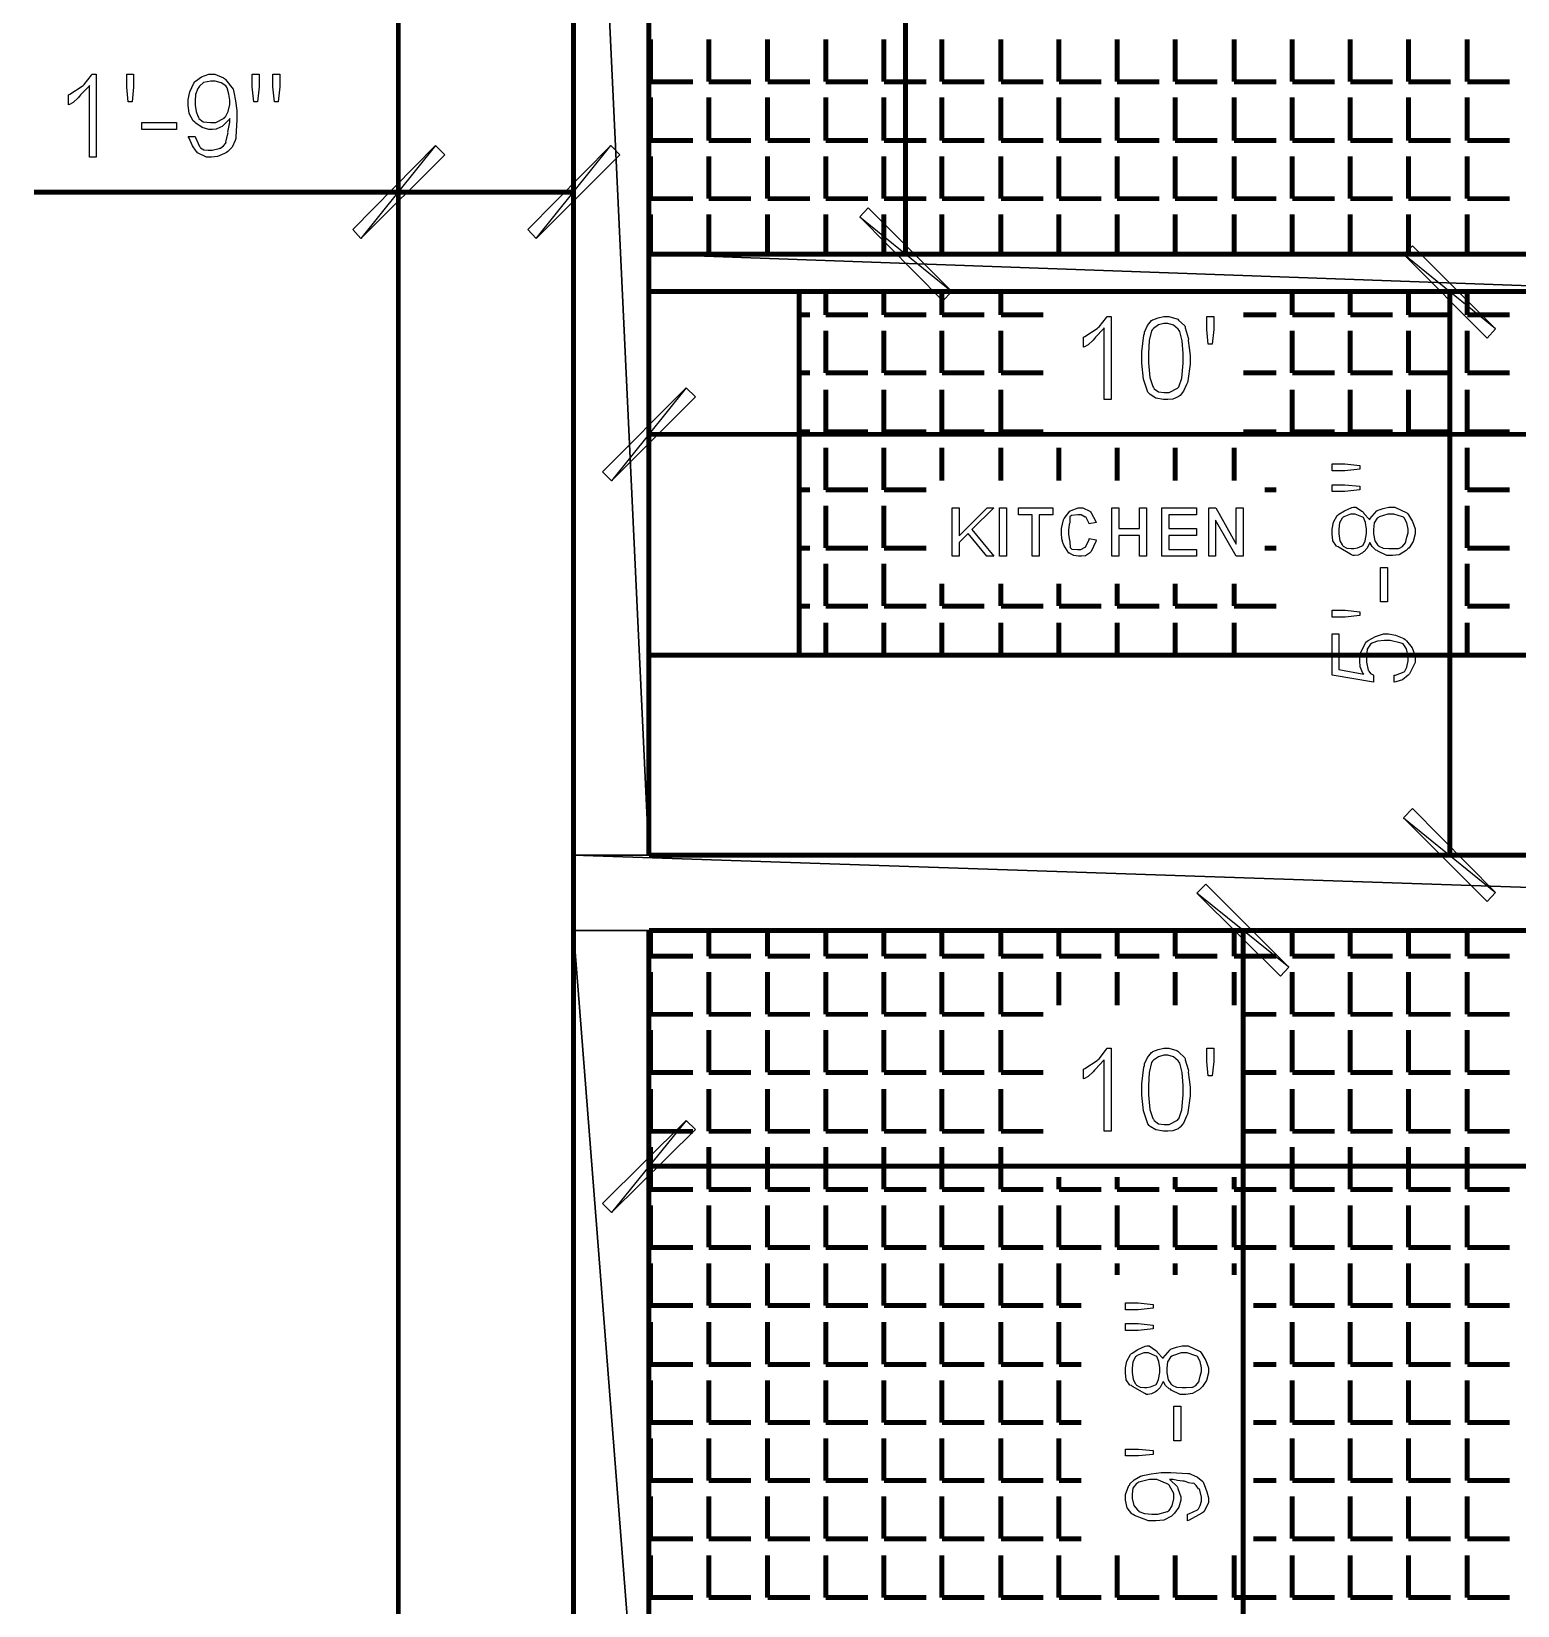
# Model space of a CAD drawing. Extents: x 0.3 to 7.8, y 0.3 to 11.5.
# Drawn here: x 0.265 to 3.249, y 5.433 to 8.594 of the extents above; entities that cross this region are included whole.
import ezdxf

# ---------------------------------------------------------------- set-up
doc = ezdxf.new("R2010")
doc.units = 0
doc.layers.get('0').update_dxf_attribs({"linetype": 'CONTINUOUS'})

msp = doc.modelspace()

# ---------------------------------------------------------------- linework, layer by layer
at = {"color": 5, "const_width": 0.01}
msp.add_lwpolyline([(1.00168, 1.66), (7.03668, 1.66), (7.03668, 10.7116), (1.00168, 10.7116), (1.00168, 1.66)], close=True, dxfattribs=at)
for points in [[(6.63336, 2.11333), (6.63336, 10.3083), (1.35335, 10.3083), (1.35335, 2.11333)], [(6.48335, 10.1583), (1.50499, 10.1583), (1.50499, 6.94)], [(3.59169, 8.14665), (1.50499, 8.14665)], [(3.51665, 8.07167), (1.50499, 8.07167)], [(3.51665, 7.34169), (1.50499, 7.34169)], [(3.51665, 6.94), (1.50499, 6.94)], [(1.50499, 6.78836), (1.50499, 4.85335)], [(3.51665, 6.78836), (1.50499, 6.78836)]]:
    msp.add_lwpolyline(points, dxfattribs=at)
at = {"color": 92}
for points in [[(1.35335, 10.1583), (1.50499, 6.94), (1.35335, 6.94), (1.35335, 10.1583)], [(1.35335, 10.1583), (1.50499, 10.1583), (1.50499, 6.94), (1.35335, 10.1583)], [(1.50499, 8.14665), (3.59169, 8.07167), (1.50499, 8.07167), (1.50499, 8.14665)], [(1.50499, 8.14665), (3.59169, 8.14665), (3.59169, 8.07167), (1.50499, 8.14665)], [(1.35335, 6.94), (5.83003, 6.78836), (1.35335, 6.78836), (1.35335, 6.94)], [(1.35335, 6.94), (5.83003, 6.94), (5.83003, 6.78836), (1.35335, 6.94)], [(1.35335, 6.78836), (1.50499, 4.85335), (1.35335, 4.85335), (1.35335, 6.78836)], [(1.35335, 6.78836), (1.50499, 6.78836), (1.50499, 4.85335), (1.35335, 6.78836)]]:
    msp.add_lwpolyline(points, close=True, dxfattribs=at)
at = {"color": 0, "const_width": 0.01}
for points in [[(2.02001, 10.1583), (2.02001, 8.14665)], [(1.00168, 8.34668), (1.00168, 8.20503)], [(1.35335, 8.34668), (1.35335, 8.20503)], [(1.35335, 8.27165), (1.00168, 8.27165), (0.270019, 8.27165)], [(2.44336, 8.14665), (1.95335, 8.14665)], [(1.80664, 7.34169), (1.80664, 8.07167)], [(2.28168, 8.07167), (3.18001, 8.07167)], [(3.11333, 6.94), (3.11333, 8.07167)], [(1.50499, 7.64833), (1.50499, 7.85167)], [(1.50499, 7.785), (3.51665, 7.785)], [(2.24001, 6.94), (3.18001, 6.94)], [(2.69835, 4.85335), (2.69835, 6.78836)], [(1.50499, 6.315), (3.51665, 6.315)]]:
    msp.add_lwpolyline(points, dxfattribs=at)
at = {"color": 6, "const_width": 0.01}
for points in [[(1.50836, 8.49333), (1.50836, 8.57835)], [(1.625, 8.49333), (1.625, 8.57835)], [(1.74333, 8.49333), (1.74333, 8.57835)], [(1.86003, 8.49333), (1.86003, 8.57835)], [(1.97667, 8.49333), (1.97667, 8.57835)], [(2.09332, 8.49333), (2.09332, 8.57835)], [(2.21164, 8.49333), (2.21164, 8.57835)], [(2.32835, 8.49333), (2.32835, 8.57835)], [(2.44499, 8.49333), (2.44499, 8.57835)], [(2.56168, 8.49333), (2.56168, 8.57835)], [(2.68001, 8.49333), (2.68001, 8.57835)], [(2.79665, 8.49333), (2.79665, 8.57835)], [(2.91336, 8.49333), (2.91336, 8.57835)], [(3.03, 8.49333), (3.03, 8.57835)], [(3.14833, 8.49333), (3.14833, 8.57835)], [(1.50836, 8.49333), (1.59332, 8.49333)], [(1.625, 8.49333), (1.71001, 8.49333)], [(1.74333, 8.49333), (1.82835, 8.49333)], [(1.86003, 8.49333), (1.94499, 8.49333)], [(1.97667, 8.49333), (2.06168, 8.49333)], [(2.09332, 8.49333), (2.17833, 8.49333)], [(2.21164, 8.49333), (2.29665, 8.49333)], [(2.32835, 8.49333), (2.41336, 8.49333)], [(2.44499, 8.49333), (2.53, 8.49333)], [(2.56168, 8.49333), (2.64665, 8.49333)], [(2.68001, 8.49333), (2.76497, 8.49333)], [(2.79665, 8.49333), (2.88167, 8.49333)], [(2.91336, 8.49333), (2.99832, 8.49333)], [(3.03, 8.49333), (3.11501, 8.49333)], [(3.14833, 8.49333), (3.23335, 8.49333)], [(1.50836, 8.375), (1.50836, 8.46164)], [(1.625, 8.375), (1.625, 8.46164)], [(1.74333, 8.375), (1.74333, 8.46164)], [(1.86003, 8.375), (1.86003, 8.46164)], [(1.97667, 8.375), (1.97667, 8.46164)], [(2.09332, 8.375), (2.09332, 8.46164)], [(2.21164, 8.375), (2.21164, 8.46164)], [(2.32835, 8.375), (2.32835, 8.46164)], [(2.44499, 8.375), (2.44499, 8.46164)], [(2.56168, 8.375), (2.56168, 8.46164)], [(2.68001, 8.375), (2.68001, 8.46164)], [(2.79665, 8.375), (2.79665, 8.46164)], [(2.91336, 8.375), (2.91336, 8.46164)], [(3.03, 8.375), (3.03, 8.46164)], [(3.14833, 8.375), (3.14833, 8.46164)], [(1.50836, 8.375), (1.59332, 8.375)], [(1.625, 8.375), (1.71001, 8.375)], [(1.74333, 8.375), (1.82835, 8.375)], [(1.86003, 8.375), (1.94499, 8.375)], [(1.97667, 8.375), (2.06168, 8.375)], [(2.09332, 8.375), (2.17833, 8.375)], [(2.21164, 8.375), (2.29665, 8.375)], [(2.32835, 8.375), (2.41336, 8.375)], [(2.44499, 8.375), (2.53, 8.375)], [(2.56168, 8.375), (2.64665, 8.375)], [(2.68001, 8.375), (2.76497, 8.375)], [(2.79665, 8.375), (2.88167, 8.375)], [(2.91336, 8.375), (2.99832, 8.375)], [(3.03, 8.375), (3.11501, 8.375)], [(3.14833, 8.375), (3.23335, 8.375)], [(1.50836, 8.25836), (1.50836, 8.34332)], [(1.625, 8.25836), (1.625, 8.34332)], [(1.74333, 8.25836), (1.74333, 8.34332)], [(1.86003, 8.25836), (1.86003, 8.34332)], [(1.97667, 8.25836), (1.97667, 8.34332)], [(2.09332, 8.25836), (2.09332, 8.34332)], [(2.21164, 8.25836), (2.21164, 8.34332)], [(2.32835, 8.25836), (2.32835, 8.34332)], [(2.44499, 8.25836), (2.44499, 8.34332)], [(2.56168, 8.25836), (2.56168, 8.34332)], [(2.68001, 8.25836), (2.68001, 8.34332)], [(2.79665, 8.25836), (2.79665, 8.34332)], [(2.91336, 8.25836), (2.91336, 8.34332)], [(3.03, 8.25836), (3.03, 8.34332)], [(3.14833, 8.25836), (3.14833, 8.34332)], [(1.50836, 8.25836), (1.59332, 8.25836)], [(1.625, 8.25836), (1.71001, 8.25836)], [(1.74333, 8.25836), (1.82835, 8.25836)], [(1.86003, 8.25836), (1.94499, 8.25836)], [(1.97667, 8.25836), (2.06168, 8.25836)], [(2.09332, 8.25836), (2.17833, 8.25836)], [(2.21164, 8.25836), (2.29665, 8.25836)], [(2.32835, 8.25836), (2.41336, 8.25836)], [(2.44499, 8.25836), (2.53, 8.25836)], [(2.56168, 8.25836), (2.64665, 8.25836)], [(2.68001, 8.25836), (2.76497, 8.25836)], [(2.79665, 8.25836), (2.88167, 8.25836)], [(2.91336, 8.25836), (2.99832, 8.25836)], [(3.03, 8.25836), (3.11501, 8.25836)], [(3.14833, 8.25836), (3.23335, 8.25836)], [(1.50836, 8.14665), (1.50836, 8.22667)], [(1.625, 8.14665), (1.625, 8.22667)], [(1.74333, 8.14665), (1.74333, 8.22667)], [(1.86003, 8.14665), (1.86003, 8.22667)], [(1.97667, 8.14665), (1.97667, 8.22667)], [(2.09332, 8.14665), (2.09332, 8.22667)], [(2.21164, 8.14665), (2.21164, 8.22667)], [(2.32835, 8.14665), (2.32835, 8.22667)], [(2.44499, 8.14665), (2.44499, 8.22667)], [(2.56168, 8.14665), (2.56168, 8.22667)], [(2.68001, 8.14665), (2.68001, 8.22667)], [(2.79665, 8.14665), (2.79665, 8.22667)], [(2.91336, 8.14665), (2.91336, 8.22667)], [(3.03, 8.14665), (3.03, 8.22667)], [(3.14833, 8.14665), (3.14833, 8.22667)], [(1.86003, 8.02501), (1.86003, 8.07167)], [(1.97667, 8.02501), (1.97667, 8.07167)], [(2.09332, 8.02501), (2.09332, 8.07167)], [(2.21164, 8.02501), (2.21164, 8.07167)], [(2.79665, 8.02501), (2.79665, 8.07167)], [(2.91336, 8.02501), (2.91336, 8.07167)], [(3.03, 8.02501), (3.03, 8.07167)], [(3.14833, 8.02501), (3.14833, 8.07167)], [(1.80664, 8.02501), (1.82835, 8.02501)], [(1.86003, 8.02501), (1.94499, 8.02501)], [(1.97667, 8.02501), (2.06168, 8.02501)], [(2.09332, 8.02501), (2.17833, 8.02501)], [(2.21164, 8.02501), (2.29665, 8.02501)], [(2.69835, 8.02501), (2.76497, 8.02501)], [(2.79665, 8.02501), (2.88167, 8.02501)], [(2.91336, 8.02501), (2.99832, 8.02501)], [(3.03, 8.02501), (3.11501, 8.02501)], [(3.14833, 8.02501), (3.23335, 8.02501)], [(1.86003, 7.90831), (1.86003, 7.99333)], [(1.97667, 7.90831), (1.97667, 7.99333)], [(2.09332, 7.90831), (2.09332, 7.99333)], [(2.21164, 7.90831), (2.21164, 7.99333)], [(2.79665, 7.90831), (2.79665, 7.99333)], [(2.91336, 7.90831), (2.91336, 7.99333)], [(3.03, 7.90831), (3.03, 7.99333)], [(3.14833, 7.90831), (3.14833, 7.99333)], [(1.80664, 7.90831), (1.82835, 7.90831)], [(1.86003, 7.90831), (1.94499, 7.90831)], [(1.97667, 7.90831), (2.06168, 7.90831)], [(2.09332, 7.90831), (2.17833, 7.90831)], [(2.21164, 7.90831), (2.29665, 7.90831)], [(2.69835, 7.90831), (2.76497, 7.90831)], [(2.79665, 7.90831), (2.88167, 7.90831)], [(2.91336, 7.90831), (2.99832, 7.90831)], [(3.03, 7.90831), (3.11501, 7.90831)], [(3.14833, 7.90831), (3.23335, 7.90831)], [(1.86003, 7.78999), (1.86003, 7.875)], [(1.97667, 7.78999), (1.97667, 7.875)], [(2.09332, 7.78999), (2.09332, 7.875)], [(2.21164, 7.78999), (2.21164, 7.875)], [(2.79665, 7.78999), (2.79665, 7.875)], [(2.91336, 7.78999), (2.91336, 7.875)], [(3.03, 7.78999), (3.03, 7.875)], [(3.14833, 7.78999), (3.14833, 7.875)], [(1.80664, 7.78999), (1.82835, 7.78999)], [(1.86003, 7.78999), (1.94499, 7.78999)], [(1.97667, 7.78999), (2.06168, 7.78999)], [(2.09332, 7.78999), (2.17833, 7.78999)], [(2.21164, 7.78999), (2.29665, 7.78999)], [(2.69835, 7.78999), (2.76497, 7.78999)], [(2.79665, 7.78999), (2.88167, 7.78999)], [(2.91336, 7.78999), (2.99832, 7.78999)], [(3.03, 7.78999), (3.11501, 7.78999)], [(3.14833, 7.78999), (3.23335, 7.78999)], [(1.86003, 7.67333), (1.86003, 7.75836)], [(1.97667, 7.67333), (1.97667, 7.75836)], [(2.09332, 7.69168), (2.09332, 7.75836)], [(2.21164, 7.69168), (2.21164, 7.75836)], [(2.32835, 7.69168), (2.32835, 7.75836)], [(2.44499, 7.69168), (2.44499, 7.75836)], [(2.56168, 7.69168), (2.56168, 7.75836)], [(2.68001, 7.69168), (2.68001, 7.75836)], [(3.14833, 7.67333), (3.14833, 7.75836)], [(1.80664, 7.67333), (1.82835, 7.67333)], [(1.86003, 7.67333), (1.94499, 7.67333)], [(1.97667, 7.67333), (2.06168, 7.67333)], [(2.74164, 7.67333), (2.76497, 7.67333)], [(3.14833, 7.67333), (3.23335, 7.67333)], [(1.86003, 7.55664), (1.86003, 7.64165)], [(1.97667, 7.55664), (1.97667, 7.64165)], [(3.14833, 7.55664), (3.14833, 7.64165)], [(1.80664, 7.55664), (1.82835, 7.55664)], [(1.86003, 7.55664), (1.94499, 7.55664)], [(1.97667, 7.55664), (2.06168, 7.55664)], [(2.74164, 7.55664), (2.76497, 7.55664)], [(3.14833, 7.55664), (3.23335, 7.55664)], [(1.86003, 7.44), (1.86003, 7.52501)], [(1.97667, 7.44), (1.97667, 7.52501)], [(3.14833, 7.44), (3.14833, 7.52501)], [(2.09332, 7.44), (2.09332, 7.48503)], [(2.21164, 7.44), (2.21164, 7.48503)], [(2.32835, 7.44), (2.32835, 7.48503)], [(2.44499, 7.44), (2.44499, 7.48503)], [(2.56168, 7.44), (2.56168, 7.48503)], [(2.68001, 7.44), (2.68001, 7.48503)], [(1.80664, 7.44), (1.82835, 7.44)], [(1.86003, 7.44), (1.94499, 7.44)], [(1.97667, 7.44), (2.06168, 7.44)], [(2.09332, 7.44), (2.17833, 7.44)], [(2.21164, 7.44), (2.29665, 7.44)], [(2.32835, 7.44), (2.41336, 7.44)], [(2.44499, 7.44), (2.53, 7.44)], [(2.56168, 7.44), (2.64665, 7.44)], [(2.68001, 7.44), (2.76497, 7.44)], [(3.14833, 7.44), (3.23335, 7.44)], [(1.86003, 7.34169), (1.86003, 7.40668)], [(1.97667, 7.34169), (1.97667, 7.40668)], [(2.09332, 7.34169), (2.09332, 7.40668)], [(2.21164, 7.34169), (2.21164, 7.40668)], [(2.32835, 7.34169), (2.32835, 7.40668)], [(2.44499, 7.34169), (2.44499, 7.40668)], [(2.56168, 7.34169), (2.56168, 7.40668)], [(2.68001, 7.34169), (2.68001, 7.40668)], [(3.14833, 7.34169), (3.14833, 7.40668)]]:
    msp.add_lwpolyline(points, dxfattribs=at)
at = {"color": 0}
for points in [[(0.395074, 8.34169), (0.381185, 8.34169), (0.381185, 8.48535), (0.379883, 8.48383), (0.363444, 8.46669), (0.361436, 8.46431), (0.358724, 8.46104), (0.34885, 8.45156), (0.341146, 8.44754), (0.339518, 8.44694), (0.339518, 8.46669), (0.342285, 8.46804), (0.366536, 8.48415), (0.368599, 8.486), (0.370551, 8.48747), (0.385308, 8.50657), (0.386176, 8.50836), (0.395074, 8.50836), (0.395074, 8.34169)], [(0.45931, 8.45281), (0.456272, 8.4821), (0.456272, 8.50836), (0.470161, 8.50836), (0.470161, 8.4821), (0.466906, 8.45281), (0.45931, 8.45281)], [(0.579915, 8.38336), (0.593804, 8.38336), (0.594239, 8.38097), (0.602539, 8.36322), (0.603787, 8.36208), (0.604167, 8.36046), (0.610894, 8.35639), (0.619683, 8.35558), (0.622667, 8.35558), (0.627875, 8.35558), (0.641656, 8.35906), (0.6435, 8.35969), (0.64464, 8.36008), (0.650933, 8.36421), (0.655436, 8.36985), (0.655653, 8.37099), (0.655328, 8.37207), (0.659451, 8.38829), (0.659993, 8.39031), (0.659614, 8.39176), (0.661079, 8.40175), (0.663249, 8.41189), (0.663249, 8.41525), (0.663249, 8.41525), (0.663249, 8.41851), (0.663249, 8.4196), (0.662272, 8.41726), (0.649251, 8.4044), (0.647624, 8.40332), (0.644911, 8.40181), (0.635688, 8.398), (0.628526, 8.39725), (0.626139, 8.39725), (0.621474, 8.39725), (0.607531, 8.40099), (0.595378, 8.40972), (0.593153, 8.41222), (0.589844, 8.41465), (0.581543, 8.42964), (0.579915, 8.4464), (0.579915, 8.45193), (0.579915, 8.45725), (0.583171, 8.47319), (0.590929, 8.49018), (0.593153, 8.49274), (0.594239, 8.49436), (0.606392, 8.50293), (0.621365, 8.50836), (0.626357, 8.50836), (0.632975, 8.50836), (0.650825, 8.50114), (0.652832, 8.49968), (0.654514, 8.49783), (0.669814, 8.47803), (0.670844, 8.47537), (0.671224, 8.472), (0.674588, 8.45486), (0.677137, 8.43576), (0.677137, 8.42936), (0.677137, 8.41689), (0.67551, 8.3826), (0.675185, 8.37944), (0.673828, 8.37554), (0.667969, 8.36193), (0.659125, 8.35286), (0.656304, 8.35124), (0.652886, 8.34885), (0.63851, 8.34289), (0.626628, 8.34169), (0.622667, 8.34169), (0.616265, 8.34169), (0.598361, 8.35075), (0.59706, 8.35254), (0.595486, 8.35351), (0.588433, 8.36442), (0.581435, 8.3801), (0.579915, 8.38336)], [(0.711697, 8.45281), (0.708225, 8.48275), (0.708225, 8.50836), (0.722114, 8.50836), (0.722114, 8.48275), (0.719075, 8.45281), (0.711697, 8.45281)], [(0.753147, 8.45281), (0.749892, 8.48275), (0.749892, 8.50836), (0.763781, 8.50836), (0.763781, 8.48275), (0.760525, 8.45281), (0.753147, 8.45281)], [(0.663249, 8.45236), (0.663249, 8.45628), (0.661621, 8.46799), (0.657824, 8.48112), (0.656739, 8.48296), (0.655057, 8.48469), (0.645833, 8.49132), (0.633626, 8.49447), (0.629611, 8.49447), (0.624838, 8.49447), (0.610678, 8.49138), (0.60216, 8.48415), (0.600965, 8.4821), (0.599175, 8.47999), (0.594672, 8.46793), (0.593804, 8.45481), (0.593804, 8.45042), (0.593804, 8.44612), (0.595432, 8.43321), (0.599229, 8.42383), (0.600315, 8.42199), (0.600857, 8.41928), (0.609972, 8.41249), (0.624186, 8.41114), (0.628961, 8.41114), (0.635092, 8.41114), (0.651856, 8.42019), (0.653483, 8.42199), (0.654731, 8.42296), (0.660265, 8.43375), (0.663249, 8.44775), (0.663249, 8.45236)], [(0.486708, 8.39725), (0.486708, 8.41114), (0.556153, 8.41114), (0.556153, 8.39725), (0.486708, 8.39725)], [(1.07666, 8.36501), (0.92665, 8.17833), (0.909993, 8.19667), (1.07666, 8.36501)], [(1.095, 8.34668), (1.07666, 8.36501), (0.92665, 8.17833), (1.095, 8.34668)], [(1.26166, 8.19667), (1.27832, 8.17833), (1.42833, 8.36501), (1.26166, 8.19667)], [(1.27832, 8.17833), (1.42833, 8.36501), (1.44667, 8.34668), (1.27832, 8.17833)], [(1.94499, 8.24001), (1.92833, 8.22168), (2.11333, 8.07167), (1.94499, 8.24001)], [(1.92833, 8.22168), (2.11333, 8.07167), (2.095, 8.05333), (1.92833, 8.22168)], [(3.20503, 7.99669), (3.02001, 8.14665), (3.03836, 8.16336), (3.20503, 7.99669)], [(3.18832, 7.97835), (3.20503, 7.99669), (3.02001, 8.14665), (3.18832, 7.97835)], [(2.43326, 7.85499), (2.41938, 7.85499), (2.41938, 7.99864), (2.41808, 7.99713), (2.40164, 7.97999), (2.39962, 7.9776), (2.39692, 7.97433), (2.38704, 7.96485), (2.37935, 7.96083), (2.37771, 7.96024), (2.37771, 7.97999), (2.38049, 7.98133), (2.40474, 7.99744), (2.40679, 7.99929), (2.40875, 8.00076), (2.4235, 8.01986), (2.42437, 8.02165), (2.43326, 8.02165), (2.43326, 7.85499)], [(2.49451, 7.93832), (2.49451, 7.95057), (2.49903, 7.984), (2.49994, 7.98736), (2.50037, 7.99018), (2.50597, 8.00347), (2.51421, 8.01357), (2.516, 8.01471), (2.51714, 8.01531), (2.52724, 8.01904), (2.53911, 8.02165), (2.54312, 8.02165), (2.54904, 8.02165), (2.56483, 8.01714), (2.56679, 8.01622), (2.56847, 8.01465), (2.58122, 8.00271), (2.58176, 8.00103), (2.58197, 7.99881), (2.58772, 7.97911), (2.58826, 7.97672), (2.58794, 7.97353), (2.58951, 7.95876), (2.59174, 7.94347), (2.59174, 7.93832), (2.59174, 7.92606), (2.58718, 7.89264), (2.58632, 7.88926), (2.58469, 7.88536), (2.57844, 7.87153), (2.57183, 7.86313), (2.57004, 7.86193), (2.56776, 7.86019), (2.55724, 7.85585), (2.54665, 7.85499), (2.54312, 7.85499), (2.53808, 7.85499), (2.523, 7.85792), (2.51133, 7.86475), (2.50928, 7.86669), (2.50672, 7.87001), (2.49804, 7.89594), (2.49451, 7.92774), (2.49451, 7.93832)], [(2.5084, 7.93832), (2.5084, 7.92854), (2.51085, 7.89908), (2.51671, 7.88081), (2.51839, 7.87907), (2.51921, 7.87651), (2.52826, 7.87017), (2.53939, 7.86888), (2.54312, 7.86888), (2.54932, 7.86888), (2.56619, 7.87756), (2.56787, 7.87929), (2.56917, 7.88015), (2.57482, 7.89794), (2.57785, 7.92822), (2.57785, 7.93832), (2.57785, 7.94706), (2.57574, 7.97314), (2.57096, 7.9916), (2.56961, 7.99388), (2.56776, 7.99621), (2.55806, 8.00429), (2.54665, 8.00776), (2.54292, 8.00776), (2.53917, 8.00776), (2.52794, 8.00472), (2.51801, 7.99767), (2.516, 7.99561), (2.51411, 7.99289), (2.50933, 7.97336), (2.5084, 7.9471), (2.5084, 7.93832)], [(2.62819, 7.9661), (2.62517, 7.99539), (2.62517, 8.02165), (2.63906, 8.02165), (2.63906, 7.99539), (2.63579, 7.9661), (2.62819, 7.9661)], [(1.58003, 7.87831), (1.43001, 7.69168), (1.41168, 7.71001), (1.58003, 7.87831)], [(1.59831, 7.86003), (1.58003, 7.87831), (1.43001, 7.69168), (1.59831, 7.86003)], [(2.93224, 7.71479), (2.90229, 7.71153), (2.87668, 7.71153), (2.87668, 7.72542), (2.90229, 7.72542), (2.93224, 7.72217), (2.93224, 7.71479)], [(2.93224, 7.67333), (2.90229, 7.66986), (2.87668, 7.66986), (2.87668, 7.68375), (2.90229, 7.68375), (2.93224, 7.68072), (2.93224, 7.67333)], [(2.11393, 7.53999), (2.11393, 7.63721), (2.12782, 7.63721), (2.12782, 7.581), (2.18425, 7.63721), (2.19726, 7.63721), (2.15365, 7.59358), (2.19726, 7.53999), (2.1836, 7.53999), (2.14606, 7.58599), (2.12782, 7.56776), (2.12782, 7.53999), (2.11393, 7.53999)], [(2.2091, 7.53999), (2.2091, 7.63721), (2.22299, 7.63721), (2.22299, 7.53999), (2.2091, 7.53999)], [(2.27462, 7.53999), (2.27462, 7.62332), (2.24685, 7.62332), (2.24685, 7.63721), (2.31629, 7.63721), (2.31629, 7.62332), (2.28851, 7.62332), (2.28851, 7.53999), (2.27462, 7.53999)], [(2.38917, 7.57579), (2.40306, 7.57297), (2.4025, 7.56988), (2.39274, 7.54986), (2.39133, 7.54844), (2.38971, 7.54633), (2.38157, 7.54107), (2.37326, 7.53999), (2.3705, 7.53999), (2.36729, 7.53999), (2.35786, 7.5415), (2.35118, 7.54508), (2.34987, 7.54606), (2.34831, 7.5466), (2.33838, 7.56213), (2.33772, 7.56407), (2.33669, 7.56521), (2.3341, 7.57497), (2.33361, 7.58572), (2.33361, 7.58925), (2.33361, 7.59565), (2.33757, 7.61307), (2.33838, 7.61486), (2.33876, 7.61626), (2.35038, 7.63064), (2.35183, 7.63157), (2.35292, 7.63183), (2.36675, 7.63721), (2.37136, 7.63721), (2.37642, 7.63721), (2.39019, 7.63069), (2.39154, 7.62939), (2.39268, 7.62765), (2.4025, 7.61025), (2.40306, 7.60792), (2.38917, 7.60531), (2.38872, 7.60607), (2.38297, 7.61828), (2.38222, 7.61897), (2.38086, 7.61893), (2.37304, 7.62332), (2.3705, 7.62332), (2.36621, 7.62332), (2.3534, 7.62213), (2.3501, 7.61914), (2.35032, 7.61854), (2.35032, 7.61703), (2.34999, 7.6071), (2.34967, 7.60574), (2.34912, 7.60357), (2.3475, 7.59283), (2.3475, 7.58925), (2.3475, 7.58447), (2.34944, 7.57156), (2.34987, 7.57015), (2.3501, 7.56858), (2.35101, 7.55849), (2.35075, 7.55778), (2.35058, 7.55751), (2.35422, 7.55436), (2.36561, 7.55388), (2.36942, 7.55388), (2.37256, 7.55388), (2.38112, 7.55843), (2.382, 7.55931), (2.38226, 7.55979), (2.38883, 7.574), (2.38917, 7.57579)], [(2.4344, 7.53999), (2.4344, 7.63721), (2.44829, 7.63721), (2.44829, 7.59554), (2.48996, 7.59554), (2.48996, 7.63721), (2.50385, 7.63721), (2.50385, 7.53999), (2.48996, 7.53999), (2.48996, 7.58165), (2.44829, 7.58165), (2.44829, 7.53999), (2.4344, 7.53999)], [(2.53521, 7.53999), (2.53521, 7.63721), (2.60465, 7.63721), (2.60465, 7.62332), (2.5491, 7.62332), (2.5491, 7.59554), (2.60465, 7.59554), (2.60465, 7.58165), (2.5491, 7.58165), (2.5491, 7.55388), (2.60465, 7.55388), (2.60465, 7.53999), (2.53521, 7.53999)], [(2.62896, 7.53999), (2.62896, 7.63721), (2.6435, 7.63721), (2.68451, 7.56451), (2.68451, 7.63721), (2.6984, 7.63721), (2.6984, 7.53999), (2.68386, 7.53999), (2.64285, 7.6129), (2.64285, 7.53999), (2.62896, 7.53999)], [(2.95264, 7.5676), (2.95133, 7.56467), (2.94629, 7.55561), (2.94103, 7.54997), (2.93961, 7.54872), (2.93756, 7.54693), (2.92919, 7.54249), (2.92156, 7.54156), (2.919, 7.54156), (2.91596, 7.54303), (2.89106, 7.55767), (2.88906, 7.55914), (2.88596, 7.56033), (2.87819, 7.57081), (2.87668, 7.58518), (2.87668, 7.58996), (2.87668, 7.59462), (2.87983, 7.60851), (2.88715, 7.62164), (2.88926, 7.62358), (2.89025, 7.62451), (2.90147, 7.63167), (2.91661, 7.63824), (2.91965, 7.63878), (2.92464, 7.63878), (2.93821, 7.62993), (2.93961, 7.62815), (2.94038, 7.62614), (2.95188, 7.6141), (2.95264, 7.61339), (2.95285, 7.61529), (2.96642, 7.63124), (2.96826, 7.63226), (2.96935, 7.63276), (2.97917, 7.63624), (2.9905, 7.63878), (2.99431, 7.63878), (3.00304, 7.63878), (3.02686, 7.62761), (3.02924, 7.62532), (3.03043, 7.6231), (3.03808, 7.60986), (3.04335, 7.59511), (3.04335, 7.59017), (3.04335, 7.58501), (3.03982, 7.5695), (3.03157, 7.55707), (3.02924, 7.55479), (3.02572, 7.55149), (3.01144, 7.54324), (2.9981, 7.54156), (2.99365, 7.54156), (2.98703, 7.54156), (2.96892, 7.55007), (2.96718, 7.55176), (2.96479, 7.55263), (2.95731, 7.55951), (2.95329, 7.56668), (2.95264, 7.5676)], [(2.91769, 7.55544), (2.92014, 7.55544), (2.92751, 7.55701), (2.93696, 7.56071), (2.93832, 7.56174), (2.93907, 7.56228), (2.94342, 7.57129), (2.94613, 7.58561), (2.94613, 7.59039), (2.94613, 7.59472), (2.94417, 7.60764), (2.93961, 7.61762), (2.93832, 7.6186), (2.93647, 7.61903), (2.92318, 7.62489), (2.91878, 7.62489), (2.91379, 7.62489), (2.90013, 7.61947), (2.89882, 7.61838), (2.89675, 7.61669), (2.8916, 7.60715), (2.89057, 7.59446), (2.89057, 7.59017), (2.89057, 7.58544), (2.89258, 7.57124), (2.89725, 7.56282), (2.8986, 7.56174), (2.89919, 7.56017), (2.90625, 7.55626), (2.91482, 7.55544), (2.91769, 7.55544)], [(2.99431, 7.55544), (2.99869, 7.55544), (3.01047, 7.55599), (3.01187, 7.5561), (3.01238, 7.55621), (3.01796, 7.55963), (3.02408, 7.56674), (3.0249, 7.56868), (3.02485, 7.56961), (3.02713, 7.57844), (3.02946, 7.5874), (3.02946, 7.59039), (3.02946, 7.59467), (3.02707, 7.60753), (3.02149, 7.61757), (3.01992, 7.6186), (3.0179, 7.61903), (3.00082, 7.62489), (2.99517, 7.62489), (2.98888, 7.62489), (2.97163, 7.61931), (2.97, 7.61817), (2.9675, 7.61649), (2.96126, 7.60693), (2.96001, 7.59407), (2.96001, 7.58974), (2.96001, 7.58507), (2.96251, 7.57107), (2.96832, 7.56282), (2.97, 7.56174), (2.97076, 7.56017), (2.97971, 7.55626), (2.99061, 7.55544), (2.99431, 7.55544)], [(2.98779, 7.44835), (2.9739, 7.44835), (2.9739, 7.51779), (2.98779, 7.51779), (2.98779, 7.44835)], [(2.93224, 7.42096), (2.90294, 7.41792), (2.87668, 7.41792), (2.87668, 7.43181), (2.90294, 7.43181), (2.93224, 7.42854), (2.93224, 7.42096)], [(3.00168, 7.28722), (3.00168, 7.30111), (3.00396, 7.30154), (3.02132, 7.30806), (3.02251, 7.30892), (3.02306, 7.30925), (3.02686, 7.31706), (3.02946, 7.32986), (3.02946, 7.3341), (3.02946, 7.33914), (3.02653, 7.35411), (3.01969, 7.36426), (3.01774, 7.36513), (3.01557, 7.36535), (2.9936, 7.37056), (2.98628, 7.37056), (2.98172, 7.37056), (2.96804, 7.36925), (2.95871, 7.36621), (2.95697, 7.36535), (2.95426, 7.36382), (2.94749, 7.35368), (2.94613, 7.33822), (2.94613, 7.33301), (2.94613, 7.32742), (2.94937, 7.31153), (2.95003, 7.31065), (2.95036, 7.30908), (2.954, 7.30469), (2.95899, 7.30192), (2.96001, 7.30111), (2.96001, 7.28722), (2.87668, 7.30111), (2.87668, 7.38444), (2.89057, 7.38444), (2.89057, 7.31261), (2.94026, 7.30328), (2.93826, 7.30556), (2.93321, 7.31793), (2.93224, 7.32992), (2.93224, 7.33388), (2.93224, 7.34283), (2.94472, 7.36729), (2.94721, 7.36968), (2.94954, 7.3711), (2.96392, 7.37913), (2.97987, 7.38444), (2.98519, 7.38444), (2.98996, 7.38444), (3.00444, 7.38157), (3.02089, 7.37489), (3.0236, 7.37294), (3.02621, 7.37039), (3.03737, 7.35596), (3.04335, 7.33974), (3.04335, 7.33431), (3.04335, 7.32676), (3.0339, 7.30675), (3.03207, 7.30414), (3.02989, 7.30137), (3.01839, 7.29194), (3.00483, 7.28754), (3.00168, 7.28722)], [(3.03836, 7.03331), (3.02001, 7.01497), (3.20503, 6.86501), (3.03836, 7.03331)], [(3.02001, 7.01497), (3.20503, 6.86501), (3.18832, 6.84668), (3.02001, 7.01497)], [(2.78999, 6.715), (2.60499, 6.86333), (2.62332, 6.88167), (2.78999, 6.715)], [(2.77333, 6.69667), (2.78999, 6.715), (2.60499, 6.86333), (2.77333, 6.69667)], [(1.58003, 6.40668), (1.43001, 6.22168), (1.41168, 6.24001), (1.58003, 6.40668)], [(1.59831, 6.38835), (1.58003, 6.40668), (1.43001, 6.22168), (1.59831, 6.38835)]]:
    msp.add_lwpolyline(points, close=True, dxfattribs=at)
at = {"color": 2, "const_width": 0.01}
for points in [[(1.50836, 6.73665), (1.50836, 6.78836)], [(1.625, 6.73665), (1.625, 6.78836)], [(1.74333, 6.73665), (1.74333, 6.78836)], [(1.86003, 6.73665), (1.86003, 6.78836)], [(1.97667, 6.73665), (1.97667, 6.78836)], [(2.09332, 6.73665), (2.09332, 6.78836)], [(2.21164, 6.73665), (2.21164, 6.78836)], [(2.32835, 6.73665), (2.32835, 6.78836)], [(2.44499, 6.73665), (2.44499, 6.78836)], [(2.56168, 6.73665), (2.56168, 6.78836)], [(2.68001, 6.73665), (2.68001, 6.78836)], [(2.79665, 6.73665), (2.79665, 6.78836)], [(2.91336, 6.73665), (2.91336, 6.78836)], [(3.03, 6.73665), (3.03, 6.78836)], [(3.14833, 6.73665), (3.14833, 6.78836)], [(1.50836, 6.73665), (1.59332, 6.73665)], [(1.625, 6.73665), (1.71001, 6.73665)], [(1.74333, 6.73665), (1.82835, 6.73665)], [(1.86003, 6.73665), (1.94499, 6.73665)], [(1.97667, 6.73665), (2.06168, 6.73665)], [(2.09332, 6.73665), (2.17833, 6.73665)], [(2.21164, 6.73665), (2.29665, 6.73665)], [(2.32835, 6.73665), (2.41336, 6.73665)], [(2.44499, 6.73665), (2.53, 6.73665)], [(2.56168, 6.73665), (2.64665, 6.73665)], [(2.68001, 6.73665), (2.76497, 6.73665)], [(2.79665, 6.73665), (2.88167, 6.73665)], [(2.91336, 6.73665), (2.99832, 6.73665)], [(3.03, 6.73665), (3.11501, 6.73665)], [(3.14833, 6.73665), (3.23335, 6.73665)], [(1.50836, 6.62001), (1.50836, 6.70503)], [(1.625, 6.62001), (1.625, 6.70503)], [(1.74333, 6.62001), (1.74333, 6.70503)], [(1.86003, 6.62001), (1.86003, 6.70503)], [(1.97667, 6.62001), (1.97667, 6.70503)], [(2.09332, 6.62001), (2.09332, 6.70503)], [(2.21164, 6.62001), (2.21164, 6.70503)], [(2.32835, 6.63835), (2.32835, 6.70503)], [(2.44499, 6.63835), (2.44499, 6.70503)], [(2.56168, 6.63835), (2.56168, 6.70503)], [(2.68001, 6.63835), (2.68001, 6.70503)], [(2.79665, 6.62001), (2.79665, 6.70503)], [(2.91336, 6.62001), (2.91336, 6.70503)], [(3.03, 6.62001), (3.03, 6.70503)], [(3.14833, 6.62001), (3.14833, 6.70503)], [(1.50836, 6.62001), (1.59332, 6.62001)], [(1.625, 6.62001), (1.71001, 6.62001)], [(1.74333, 6.62001), (1.82835, 6.62001)], [(1.86003, 6.62001), (1.94499, 6.62001)], [(1.97667, 6.62001), (2.06168, 6.62001)], [(2.09332, 6.62001), (2.17833, 6.62001)], [(2.21164, 6.62001), (2.29665, 6.62001)], [(2.69835, 6.62001), (2.76497, 6.62001)], [(2.79665, 6.62001), (2.88167, 6.62001)], [(2.91336, 6.62001), (2.99832, 6.62001)], [(3.03, 6.62001), (3.11501, 6.62001)], [(3.14833, 6.62001), (3.23335, 6.62001)], [(1.50836, 6.50331), (1.50836, 6.58832)], [(1.625, 6.50331), (1.625, 6.58832)], [(1.74333, 6.50331), (1.74333, 6.58832)], [(1.86003, 6.50331), (1.86003, 6.58832)], [(1.97667, 6.50331), (1.97667, 6.58832)], [(2.09332, 6.50331), (2.09332, 6.58832)], [(2.21164, 6.50331), (2.21164, 6.58832)], [(2.79665, 6.50331), (2.79665, 6.58832)], [(2.91336, 6.50331), (2.91336, 6.58832)], [(3.03, 6.50331), (3.03, 6.58832)], [(3.14833, 6.50331), (3.14833, 6.58832)], [(1.50836, 6.50331), (1.59332, 6.50331)], [(1.625, 6.50331), (1.71001, 6.50331)], [(1.74333, 6.50331), (1.82835, 6.50331)], [(1.86003, 6.50331), (1.94499, 6.50331)], [(1.97667, 6.50331), (2.06168, 6.50331)], [(2.09332, 6.50331), (2.17833, 6.50331)], [(2.21164, 6.50331), (2.29665, 6.50331)], [(2.69835, 6.50331), (2.76497, 6.50331)], [(2.79665, 6.50331), (2.88167, 6.50331)], [(2.91336, 6.50331), (2.99832, 6.50331)], [(3.03, 6.50331), (3.11501, 6.50331)], [(3.14833, 6.50331), (3.23335, 6.50331)], [(1.50836, 6.38499), (1.50836, 6.47)], [(1.625, 6.38499), (1.625, 6.47)], [(1.74333, 6.38499), (1.74333, 6.47)], [(1.86003, 6.38499), (1.86003, 6.47)], [(1.97667, 6.38499), (1.97667, 6.47)], [(2.09332, 6.38499), (2.09332, 6.47)], [(2.21164, 6.38499), (2.21164, 6.47)], [(2.79665, 6.38499), (2.79665, 6.47)], [(2.91336, 6.38499), (2.91336, 6.47)], [(3.03, 6.38499), (3.03, 6.47)], [(3.14833, 6.38499), (3.14833, 6.47)], [(1.50836, 6.38499), (1.59332, 6.38499)], [(1.625, 6.38499), (1.71001, 6.38499)], [(1.74333, 6.38499), (1.82835, 6.38499)], [(1.86003, 6.38499), (1.94499, 6.38499)], [(1.97667, 6.38499), (2.06168, 6.38499)], [(2.09332, 6.38499), (2.17833, 6.38499)], [(2.21164, 6.38499), (2.29665, 6.38499)], [(2.69835, 6.38499), (2.76497, 6.38499)], [(2.79665, 6.38499), (2.88167, 6.38499)], [(2.91336, 6.38499), (2.99832, 6.38499)], [(3.03, 6.38499), (3.11501, 6.38499)], [(3.14833, 6.38499), (3.23335, 6.38499)], [(1.50836, 6.26833), (1.50836, 6.35335)], [(1.625, 6.26833), (1.625, 6.35335)], [(1.74333, 6.26833), (1.74333, 6.35335)], [(1.86003, 6.26833), (1.86003, 6.35335)], [(1.97667, 6.26833), (1.97667, 6.35335)], [(2.09332, 6.26833), (2.09332, 6.35335)], [(2.21164, 6.26833), (2.21164, 6.35335)], [(2.79665, 6.26833), (2.79665, 6.35335)], [(2.91336, 6.26833), (2.91336, 6.35335)], [(3.03, 6.26833), (3.03, 6.35335)], [(3.14833, 6.26833), (3.14833, 6.35335)], [(2.32835, 6.26833), (2.32835, 6.29335)], [(2.44499, 6.26833), (2.44499, 6.29335)], [(2.56168, 6.26833), (2.56168, 6.29335)], [(2.68001, 6.26833), (2.68001, 6.29335)], [(1.50836, 6.26833), (1.59332, 6.26833)], [(1.625, 6.26833), (1.71001, 6.26833)], [(1.74333, 6.26833), (1.82835, 6.26833)], [(1.86003, 6.26833), (1.94499, 6.26833)], [(1.97667, 6.26833), (2.06168, 6.26833)], [(2.09332, 6.26833), (2.17833, 6.26833)], [(2.21164, 6.26833), (2.29665, 6.26833)], [(2.32835, 6.26833), (2.41336, 6.26833)], [(2.44499, 6.26833), (2.53, 6.26833)], [(2.56168, 6.26833), (2.64665, 6.26833)], [(2.68001, 6.26833), (2.76497, 6.26833)], [(2.79665, 6.26833), (2.88167, 6.26833)], [(2.91336, 6.26833), (2.99832, 6.26833)], [(3.03, 6.26833), (3.11501, 6.26833)], [(3.14833, 6.26833), (3.23335, 6.26833)], [(1.50836, 6.15169), (1.50836, 6.23665)], [(1.625, 6.15169), (1.625, 6.23665)], [(1.74333, 6.15169), (1.74333, 6.23665)], [(1.86003, 6.15169), (1.86003, 6.23665)], [(1.97667, 6.15169), (1.97667, 6.23665)], [(2.09332, 6.15169), (2.09332, 6.23665)], [(2.21164, 6.15169), (2.21164, 6.23665)], [(2.32835, 6.15169), (2.32835, 6.23665)], [(2.44499, 6.15169), (2.44499, 6.23665)], [(2.56168, 6.15169), (2.56168, 6.23665)], [(2.68001, 6.15169), (2.68001, 6.23665)], [(2.79665, 6.15169), (2.79665, 6.23665)], [(2.91336, 6.15169), (2.91336, 6.23665)], [(3.03, 6.15169), (3.03, 6.23665)], [(3.14833, 6.15169), (3.14833, 6.23665)], [(1.50836, 6.15169), (1.59332, 6.15169)], [(1.625, 6.15169), (1.71001, 6.15169)], [(1.74333, 6.15169), (1.82835, 6.15169)], [(1.86003, 6.15169), (1.94499, 6.15169)], [(1.97667, 6.15169), (2.06168, 6.15169)], [(2.09332, 6.15169), (2.17833, 6.15169)], [(2.21164, 6.15169), (2.29665, 6.15169)], [(2.32835, 6.15169), (2.41336, 6.15169)], [(2.44499, 6.15169), (2.53, 6.15169)], [(2.56168, 6.15169), (2.64665, 6.15169)], [(2.68001, 6.15169), (2.76497, 6.15169)], [(2.79665, 6.15169), (2.88167, 6.15169)], [(2.91336, 6.15169), (2.99832, 6.15169)], [(3.03, 6.15169), (3.11501, 6.15169)], [(3.14833, 6.15169), (3.23335, 6.15169)], [(1.50836, 6.035), (1.50836, 6.12001)], [(1.625, 6.035), (1.625, 6.12001)], [(1.74333, 6.035), (1.74333, 6.12001)], [(1.86003, 6.035), (1.86003, 6.12001)], [(1.97667, 6.035), (1.97667, 6.12001)], [(2.09332, 6.035), (2.09332, 6.12001)], [(2.21164, 6.035), (2.21164, 6.12001)], [(2.32835, 6.035), (2.32835, 6.12001)], [(2.44499, 6.09668), (2.44499, 6.12001)], [(2.56168, 6.09668), (2.56168, 6.12001)], [(2.68001, 6.09668), (2.68001, 6.12001)], [(2.79665, 6.035), (2.79665, 6.12001)], [(2.91336, 6.035), (2.91336, 6.12001)], [(3.03, 6.035), (3.03, 6.12001)], [(3.14833, 6.035), (3.14833, 6.12001)], [(1.50836, 6.035), (1.59332, 6.035)], [(1.625, 6.035), (1.71001, 6.035)], [(1.74333, 6.035), (1.82835, 6.035)], [(1.86003, 6.035), (1.94499, 6.035)], [(1.97667, 6.035), (2.06168, 6.035)], [(2.09332, 6.035), (2.17833, 6.035)], [(2.21164, 6.035), (2.29665, 6.035)], [(2.32835, 6.035), (2.37332, 6.035)], [(2.71832, 6.035), (2.76497, 6.035)], [(2.79665, 6.035), (2.88167, 6.035)], [(2.91336, 6.035), (2.99832, 6.035)], [(3.03, 6.035), (3.11501, 6.035)], [(3.14833, 6.035), (3.23335, 6.035)], [(1.50836, 5.91667), (1.50836, 6.00168)], [(1.625, 5.91667), (1.625, 6.00168)], [(1.74333, 5.91667), (1.74333, 6.00168)], [(1.86003, 5.91667), (1.86003, 6.00168)], [(1.97667, 5.91667), (1.97667, 6.00168)], [(2.09332, 5.91667), (2.09332, 6.00168)], [(2.21164, 5.91667), (2.21164, 6.00168)], [(2.32835, 5.91667), (2.32835, 6.00168)], [(2.79665, 5.91667), (2.79665, 6.00168)], [(2.91336, 5.91667), (2.91336, 6.00168)], [(3.03, 5.91667), (3.03, 6.00168)], [(3.14833, 5.91667), (3.14833, 6.00168)], [(1.50836, 5.91667), (1.59332, 5.91667)], [(1.625, 5.91667), (1.71001, 5.91667)], [(1.74333, 5.91667), (1.82835, 5.91667)], [(1.86003, 5.91667), (1.94499, 5.91667)], [(1.97667, 5.91667), (2.06168, 5.91667)], [(2.09332, 5.91667), (2.17833, 5.91667)], [(2.21164, 5.91667), (2.29665, 5.91667)], [(2.32835, 5.91667), (2.37332, 5.91667)], [(2.71832, 5.91667), (2.76497, 5.91667)], [(2.79665, 5.91667), (2.88167, 5.91667)], [(2.91336, 5.91667), (2.99832, 5.91667)], [(3.03, 5.91667), (3.11501, 5.91667)], [(3.14833, 5.91667), (3.23335, 5.91667)], [(1.50836, 5.80003), (1.50836, 5.88499)], [(1.625, 5.80003), (1.625, 5.88499)], [(1.74333, 5.80003), (1.74333, 5.88499)], [(1.86003, 5.80003), (1.86003, 5.88499)], [(1.97667, 5.80003), (1.97667, 5.88499)], [(2.09332, 5.80003), (2.09332, 5.88499)], [(2.21164, 5.80003), (2.21164, 5.88499)], [(2.32835, 5.80003), (2.32835, 5.88499)], [(2.79665, 5.80003), (2.79665, 5.88499)], [(2.91336, 5.80003), (2.91336, 5.88499)], [(3.03, 5.80003), (3.03, 5.88499)], [(3.14833, 5.80003), (3.14833, 5.88499)], [(1.50836, 5.80003), (1.59332, 5.80003)], [(1.625, 5.80003), (1.71001, 5.80003)], [(1.74333, 5.80003), (1.82835, 5.80003)], [(1.86003, 5.80003), (1.94499, 5.80003)], [(1.97667, 5.80003), (2.06168, 5.80003)], [(2.09332, 5.80003), (2.17833, 5.80003)], [(2.21164, 5.80003), (2.29665, 5.80003)], [(2.32835, 5.80003), (2.37332, 5.80003)], [(2.71832, 5.80003), (2.76497, 5.80003)], [(2.79665, 5.80003), (2.88167, 5.80003)], [(2.91336, 5.80003), (2.99832, 5.80003)], [(3.03, 5.80003), (3.11501, 5.80003)], [(3.14833, 5.80003), (3.23335, 5.80003)], [(1.50836, 5.68332), (1.50836, 5.76833)], [(1.625, 5.68332), (1.625, 5.76833)], [(1.74333, 5.68332), (1.74333, 5.76833)], [(1.86003, 5.68332), (1.86003, 5.76833)], [(1.97667, 5.68332), (1.97667, 5.76833)], [(2.09332, 5.68332), (2.09332, 5.76833)], [(2.21164, 5.68332), (2.21164, 5.76833)], [(2.32835, 5.68332), (2.32835, 5.76833)], [(2.79665, 5.68332), (2.79665, 5.76833)], [(2.91336, 5.68332), (2.91336, 5.76833)], [(3.03, 5.68332), (3.03, 5.76833)], [(3.14833, 5.68332), (3.14833, 5.76833)], [(1.50836, 5.68332), (1.59332, 5.68332)], [(1.625, 5.68332), (1.71001, 5.68332)], [(1.74333, 5.68332), (1.82835, 5.68332)], [(1.86003, 5.68332), (1.94499, 5.68332)], [(1.97667, 5.68332), (2.06168, 5.68332)], [(2.09332, 5.68332), (2.17833, 5.68332)], [(2.21164, 5.68332), (2.29665, 5.68332)], [(2.32835, 5.68332), (2.37332, 5.68332)], [(2.71832, 5.68332), (2.76497, 5.68332)], [(2.79665, 5.68332), (2.88167, 5.68332)], [(2.91336, 5.68332), (2.99832, 5.68332)], [(3.03, 5.68332), (3.11501, 5.68332)], [(3.14833, 5.68332), (3.23335, 5.68332)], [(1.50836, 5.56668), (1.50836, 5.65169)], [(1.625, 5.56668), (1.625, 5.65169)], [(1.74333, 5.56668), (1.74333, 5.65169)], [(1.86003, 5.56668), (1.86003, 5.65169)], [(1.97667, 5.56668), (1.97667, 5.65169)], [(2.09332, 5.56668), (2.09332, 5.65169)], [(2.21164, 5.56668), (2.21164, 5.65169)], [(2.32835, 5.56668), (2.32835, 5.65169)], [(2.79665, 5.56668), (2.79665, 5.65169)], [(2.91336, 5.56668), (2.91336, 5.65169)], [(3.03, 5.56668), (3.03, 5.65169)], [(3.14833, 5.56668), (3.14833, 5.65169)], [(1.50836, 5.56668), (1.59332, 5.56668)], [(1.625, 5.56668), (1.71001, 5.56668)], [(1.74333, 5.56668), (1.82835, 5.56668)], [(1.86003, 5.56668), (1.94499, 5.56668)], [(1.97667, 5.56668), (2.06168, 5.56668)], [(2.09332, 5.56668), (2.17833, 5.56668)], [(2.21164, 5.56668), (2.29665, 5.56668)], [(2.32835, 5.56668), (2.37332, 5.56668)], [(2.71832, 5.56668), (2.76497, 5.56668)], [(2.79665, 5.56668), (2.88167, 5.56668)], [(2.91336, 5.56668), (2.99832, 5.56668)], [(3.03, 5.56668), (3.11501, 5.56668)], [(3.14833, 5.56668), (3.23335, 5.56668)], [(1.50836, 5.44835), (1.50836, 5.53331)], [(1.625, 5.44835), (1.625, 5.53331)], [(1.74333, 5.44835), (1.74333, 5.53331)], [(1.86003, 5.44835), (1.86003, 5.53331)], [(1.97667, 5.44835), (1.97667, 5.53331)], [(2.09332, 5.44835), (2.09332, 5.53331)], [(2.21164, 5.44835), (2.21164, 5.53331)], [(2.32835, 5.44835), (2.32835, 5.53331)], [(2.44499, 5.44835), (2.44499, 5.53331)], [(2.56168, 5.44835), (2.56168, 5.53331)], [(2.68001, 5.44835), (2.68001, 5.53331)], [(2.79665, 5.44835), (2.79665, 5.53331)], [(2.91336, 5.44835), (2.91336, 5.53331)], [(3.03, 5.44835), (3.03, 5.53331)], [(3.14833, 5.44835), (3.14833, 5.53331)], [(1.50836, 5.44835), (1.59332, 5.44835)], [(1.625, 5.44835), (1.71001, 5.44835)], [(1.74333, 5.44835), (1.82835, 5.44835)], [(1.86003, 5.44835), (1.94499, 5.44835)], [(1.97667, 5.44835), (2.06168, 5.44835)], [(2.09332, 5.44835), (2.17833, 5.44835)], [(2.21164, 5.44835), (2.29665, 5.44835)], [(2.32835, 5.44835), (2.41336, 5.44835)], [(2.44499, 5.44835), (2.53, 5.44835)], [(2.56168, 5.44835), (2.64665, 5.44835)], [(2.68001, 5.44835), (2.76497, 5.44835)], [(2.79665, 5.44835), (2.88167, 5.44835)], [(2.91336, 5.44835), (2.99832, 5.44835)], [(3.03, 5.44835), (3.11501, 5.44835)], [(3.14833, 5.44835), (3.23335, 5.44835)]]:
    msp.add_lwpolyline(points, dxfattribs=at)
at = {"color": 1, "const_width": 0.01}
for points in [[(2.42503, 6.78836), (2.76497, 6.78836)], [(1.50499, 6.42665), (1.50499, 6.24669)]]:
    msp.add_lwpolyline(points, dxfattribs=at)
at = {"color": 1}
for points in [[(2.43326, 6.38504), (2.41938, 6.38504), (2.41938, 6.52869), (2.41808, 6.52718), (2.40164, 6.51004), (2.39962, 6.50765), (2.39692, 6.50439), (2.38704, 6.4949), (2.37935, 6.49089), (2.37771, 6.49029), (2.37771, 6.51004), (2.38049, 6.51139), (2.40474, 6.5275), (2.40679, 6.52935), (2.40875, 6.53082), (2.4235, 6.54992), (2.42437, 6.55171), (2.43326, 6.55171), (2.43326, 6.38504)], [(2.49451, 6.46837), (2.49451, 6.48063), (2.49903, 6.51406), (2.49994, 6.51742), (2.50037, 6.52024), (2.50597, 6.53353), (2.51421, 6.54362), (2.516, 6.54476), (2.51714, 6.54536), (2.52724, 6.5491), (2.53911, 6.55171), (2.54312, 6.55171), (2.54904, 6.55171), (2.56483, 6.54719), (2.56679, 6.54628), (2.56847, 6.54471), (2.58122, 6.53276), (2.58176, 6.53108), (2.58197, 6.52886), (2.58772, 6.50917), (2.58826, 6.50678), (2.58794, 6.50358), (2.58951, 6.48882), (2.59174, 6.47353), (2.59174, 6.46837), (2.59174, 6.45611), (2.58718, 6.42269), (2.58632, 6.41932), (2.58469, 6.41542), (2.57844, 6.40158), (2.57183, 6.39318), (2.57004, 6.39199), (2.56776, 6.39025), (2.55724, 6.3859), (2.54665, 6.38504), (2.54312, 6.38504), (2.53808, 6.38504), (2.523, 6.38797), (2.51133, 6.39481), (2.50928, 6.39675), (2.50672, 6.40007), (2.49804, 6.426), (2.49451, 6.45779), (2.49451, 6.46837)], [(2.62819, 6.49615), (2.62517, 6.52544), (2.62517, 6.55171), (2.63906, 6.55171), (2.63906, 6.52544), (2.63579, 6.49615), (2.62819, 6.49615)], [(2.5084, 6.46837), (2.5084, 6.45861), (2.51085, 6.42914), (2.51671, 6.41086), (2.51839, 6.40913), (2.51921, 6.40657), (2.52826, 6.40022), (2.53939, 6.39893), (2.54312, 6.39893), (2.54932, 6.39893), (2.56619, 6.40761), (2.56787, 6.40935), (2.56917, 6.41021), (2.57482, 6.428), (2.57785, 6.45828), (2.57785, 6.46837), (2.57785, 6.47711), (2.57574, 6.50319), (2.57096, 6.52165), (2.56961, 6.52393), (2.56776, 6.52626), (2.55806, 6.53435), (2.54665, 6.53782), (2.54292, 6.53782), (2.53917, 6.53782), (2.52794, 6.53478), (2.51801, 6.52772), (2.516, 6.52567), (2.51411, 6.52294), (2.50933, 6.50342), (2.5084, 6.47715), (2.5084, 6.46837)], [(2.51719, 6.02983), (2.48725, 6.02658), (2.46164, 6.02658), (2.46164, 6.04047), (2.48725, 6.04047), (2.51719, 6.03722), (2.51719, 6.02983)], [(2.51719, 5.98839), (2.48725, 5.98492), (2.46164, 5.98492), (2.46164, 5.99881), (2.48725, 5.99881), (2.51719, 5.99576), (2.51719, 5.98839)], [(2.5376, 5.88265), (2.53629, 5.87972), (2.53125, 5.87067), (2.52599, 5.86501), (2.52458, 5.86376), (2.52251, 5.86199), (2.51417, 5.85753), (2.50651, 5.85661), (2.50396, 5.85661), (2.50092, 5.85807), (2.47601, 5.87272), (2.47401, 5.87418), (2.47092, 5.87538), (2.46317, 5.88585), (2.46164, 5.90022), (2.46164, 5.905), (2.46164, 5.90967), (2.46479, 5.92356), (2.47211, 5.93668), (2.47424, 5.93864), (2.47521, 5.93956), (2.48643, 5.94672), (2.50157, 5.95329), (2.50461, 5.95383), (2.5096, 5.95383), (2.52317, 5.94499), (2.52458, 5.94319), (2.52533, 5.94119), (2.53683, 5.92914), (2.5376, 5.92844), (2.53782, 5.93033), (2.55138, 5.94629), (2.55322, 5.94732), (2.55431, 5.94781), (2.56413, 5.95128), (2.57547, 5.95383), (2.57926, 5.95383), (2.588, 5.95383), (2.61182, 5.94265), (2.61421, 5.94038), (2.6154, 5.93815), (2.62304, 5.92492), (2.62831, 5.91015), (2.62831, 5.90522), (2.62831, 5.90007), (2.62478, 5.88456), (2.61654, 5.87213), (2.61421, 5.86985), (2.61068, 5.86654), (2.5964, 5.85829), (2.58306, 5.85661), (2.57861, 5.85661), (2.572, 5.85661), (2.55387, 5.86513), (2.55214, 5.86681), (2.54975, 5.86768), (2.54226, 5.87457), (2.53825, 5.88172), (2.5376, 5.88265)], [(2.50265, 5.8705), (2.5051, 5.8705), (2.51247, 5.87207), (2.52192, 5.87576), (2.52328, 5.87679), (2.52403, 5.87733), (2.52838, 5.88633), (2.53108, 5.90067), (2.53108, 5.90543), (2.53108, 5.90978), (2.52914, 5.92269), (2.52458, 5.93267), (2.52328, 5.93365), (2.52143, 5.93408), (2.50814, 5.93994), (2.50375, 5.93994), (2.49875, 5.93994), (2.48508, 5.93451), (2.48378, 5.93343), (2.48172, 5.93175), (2.47657, 5.92219), (2.47553, 5.9095), (2.47553, 5.90522), (2.47553, 5.9005), (2.47754, 5.88629), (2.48221, 5.87788), (2.48356, 5.87679), (2.48415, 5.87522), (2.49121, 5.87131), (2.49978, 5.8705), (2.50265, 5.8705)], [(2.57926, 5.8705), (2.58365, 5.8705), (2.59543, 5.87104), (2.59685, 5.87115), (2.59733, 5.87125), (2.60292, 5.87468), (2.60906, 5.88178), (2.60986, 5.88374), (2.60981, 5.88465), (2.61208, 5.8935), (2.61442, 5.90246), (2.61442, 5.90543), (2.61442, 5.90972), (2.61203, 5.92258), (2.60644, 5.93261), (2.60487, 5.93365), (2.60286, 5.93408), (2.58578, 5.93994), (2.58014, 5.93994), (2.57383, 5.93994), (2.55658, 5.93435), (2.55496, 5.93321), (2.55246, 5.93153), (2.54622, 5.92199), (2.54497, 5.90913), (2.54497, 5.90479), (2.54497, 5.90012), (2.54747, 5.88612), (2.55328, 5.87788), (2.55496, 5.87679), (2.55572, 5.87522), (2.56467, 5.87131), (2.57557, 5.8705), (2.57926, 5.8705)], [(2.57275, 5.7634), (2.55886, 5.7634), (2.55886, 5.83285), (2.57275, 5.83285), (2.57275, 5.7634)], [(2.51719, 5.736), (2.4879, 5.73296), (2.46164, 5.73296), (2.46164, 5.74685), (2.4879, 5.74685), (2.51719, 5.7436), (2.51719, 5.736)], [(2.58664, 5.60232), (2.58664, 5.61621), (2.58903, 5.61664), (2.60678, 5.625), (2.60792, 5.62619), (2.60835, 5.62663), (2.61187, 5.63336), (2.61442, 5.64214), (2.61442, 5.64507), (2.61442, 5.65028), (2.61094, 5.66411), (2.61029, 5.6659), (2.60872, 5.66704), (2.60406, 5.67339), (2.60015, 5.67785), (2.59901, 5.67806), (2.59679, 5.67779), (2.58903, 5.67904), (2.58171, 5.68192), (2.57969, 5.6824), (2.5771, 5.68207), (2.56651, 5.68354), (2.55767, 5.68565), (2.55474, 5.68565), (2.55365, 5.68565), (2.55122, 5.68565), (2.5504, 5.68565), (2.5516, 5.68474), (2.5656, 5.67171), (2.56668, 5.67003), (2.567, 5.66737), (2.57026, 5.65815), (2.57275, 5.65099), (2.57275, 5.64854), (2.57275, 5.64393), (2.56901, 5.62999), (2.56028, 5.61783), (2.55778, 5.61556), (2.55414, 5.61225), (2.53863, 5.604), (2.52317, 5.60232), (2.51807, 5.60232), (2.50786, 5.60232), (2.47982, 5.61339), (2.47726, 5.61556), (2.4745, 5.61669), (2.46533, 5.62885), (2.46164, 5.64382), (2.46164, 5.64876), (2.46164, 5.65539), (2.46886, 5.67329), (2.47032, 5.67524), (2.47097, 5.67697), (2.47954, 5.68528), (2.49197, 5.69228), (2.49463, 5.69325), (2.49681, 5.69368), (2.5134, 5.69706), (2.53381, 5.69954), (2.54064, 5.69954), (2.55311, 5.69954), (2.5874, 5.69792), (2.59056, 5.6976), (2.59326, 5.69629), (2.60633, 5.69043), (2.61714, 5.68153), (2.61876, 5.67871), (2.61996, 5.67535), (2.62537, 5.66097), (2.62831, 5.64908), (2.62831, 5.64507), (2.62831, 5.63867), (2.61925, 5.62076), (2.61746, 5.61947), (2.61535, 5.61789), (2.5899, 5.60389), (2.58664, 5.60232)], [(2.51764, 5.68565), (2.50999, 5.68565), (2.48888, 5.68024), (2.48703, 5.67914), (2.48415, 5.67751), (2.47694, 5.66829), (2.47553, 5.65608), (2.47553, 5.65201), (2.47553, 5.64729), (2.47862, 5.63314), (2.48583, 5.62457), (2.4879, 5.62337), (2.48888, 5.62158), (2.50032, 5.61714), (2.51476, 5.61621), (2.51958, 5.61621), (2.52669, 5.61621), (2.54617, 5.62164), (2.54801, 5.62272), (2.54953, 5.62332), (2.55578, 5.63243), (2.55886, 5.64665), (2.55886, 5.65136), (2.55886, 5.6575), (2.54981, 5.67432), (2.54801, 5.67589), (2.5459, 5.67719), (2.52468, 5.68565), (2.51764, 5.68565)]]:
    msp.add_lwpolyline(points, close=True, dxfattribs=at)

doc.saveas('drawing.dxf')
